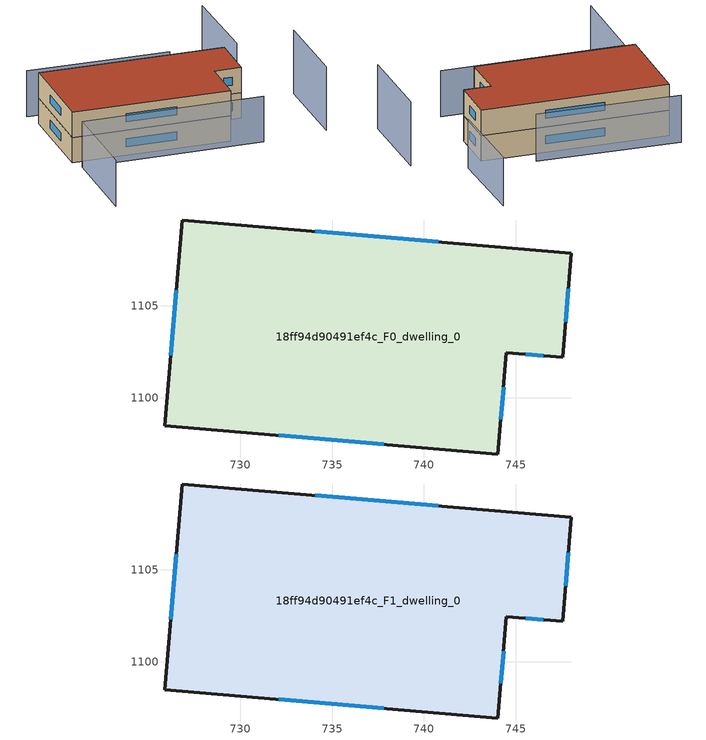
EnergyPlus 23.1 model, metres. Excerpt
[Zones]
18ff94d90491ef4c_F0_dwelling_0
 floor ground (EU_floor_Construction): 748.04,1107.88 747.56,1102.2 744.5,1102.46 744.03,1096.93 725.86,1098.47 726.81,1109.69 z0
 wall outside (EU_wall_Construction): 747.56,1102.2 748.04,1107.88 726.81,1109.69 725.86,1098.47 744.03,1096.93 744.5,1102.46 747.56,1102.2 z0:3
 window (EU_Window_Construction): 747.72,1104.15 747.88,1105.94 / 745.55,1102.37 746.51,1102.29 / 744.19,1098.82 744.34,1100.57 / 732.08,1097.95 737.81,1097.46 / 726.49,1105.85 726.19,1102.31 / 740.77,1108.5 734.08,1109.07 z1.03:1.97
18ff94d90491ef4c_F1_dwelling_0
 floor to 18ff94d90491ef4c_F0_dwelling_0 (EU_floor_Construction): 748.04,1107.88 747.56,1102.2 744.5,1102.46 744.03,1096.93 725.86,1098.47 726.81,1109.69 z3
 wall outside (EU_wall_Construction): 747.56,1102.2 748.04,1107.88 726.81,1109.69 725.86,1098.47 744.03,1096.93 744.5,1102.46 747.56,1102.2 z3:6
 window (EU_Window_Construction): 747.72,1104.15 747.88,1105.94 / 745.55,1102.37 746.51,1102.29 / 744.19,1098.82 744.34,1100.57 / 732.08,1097.95 737.81,1097.46 / 726.49,1105.85 726.19,1102.31 / 740.77,1108.5 734.08,1109.07 z4.03:4.97
 roof outside (EU_roof_Construction): 744.03,1096.93 744.5,1102.46 747.56,1102.2 748.04,1107.88 726.81,1109.69 725.86,1098.47 z6
shading: 754.72,1095.47 755.42,1105.92 z0:7.5; 725.54,1085.91 726.45,1096.98 / 726.45,1096.98 747.21,1095.27 z0:5.4; 742.61,1110.26 726.34,1111.85 z0:5.5; 750,1108.95 750.65,1119.71 z0:5.7
[Building]
EU S2 Campaign: North Axis=0; Terrain=City; Solar Distribution=FullExterior
[Site:Location]
Cape.Town.Intl.AP: Latitude=-33.965; Longitude=18.602; Time Zone=2; Elevation=46
[SizingPeriod:WeatherFileDays]
AnnualSizingPeriod: Begin Month=1; Begin Day of Month=1; End Month=12; End Day of Month=31; Day of Week for Start Day=Monday; Use Weather File Daylight Saving Period=No; Use Weather File Rain and Snow Indicators=No
[MATERIAL]
EU_InternalMass_Material: Roughness=MediumRough; Thickness=0.1; Conductivity=1; Density=1800; Specific Heat=900; Thermal Absorptance=0.9; Solar Absorptance=0.7; Visible Absorptance=0.7
[MATERIAL:NOMASS] Roughness=MediumRough; Thermal Absorptance=0.9; Solar Absorptance=0.7; Visible Absorptance=0.7
Name | Thermal Resistance
EU_wall_NoMass | 0.493876
EU_roof_NoMass | 0.449382
EU_floor_NoMass | 1.25
[WINDOWMATERIAL:SIMPLEGLAZINGSYSTEM]
EU_Window_SimpleGlazing: UFactor=4.4; Solar Heat Gain Coefficient=0.85; Visible Transmittance=0.85
[CONSTRUCTION]
EU_wall_Construction: EU_wall_NoMass
EU_roof_Construction: EU_roof_NoMass
EU_floor_Construction: EU_floor_NoMass
EU_Window_Construction: EU_Window_SimpleGlazing
EU_InternalMass_Construction: EU_InternalMass_Material
[ZONE] Type=1; Multiplier=1; Ceiling Height=autocalculate; Volume=668.095; Floor Area=autocalculate; Part of Total Floor Area=Yes
18ff94d90491ef4c_F0_dwelling_0; 18ff94d90491ef4c_F1_dwelling_0
[INTERNALMASS] Construction=EU_InternalMass_Construction; Surface Area=222.698
Name | Zone or ZoneList
18ff94d90491ef4c_F0_dwelling_0_EU_InternalMass | 18ff94d90491ef4c_F0_dwelling_0
18ff94d90491ef4c_F1_dwelling_0_EU_InternalMass | 18ff94d90491ef4c_F1_dwelling_0
[OTHEREQUIPMENT] Fuel Type=Electricity; Design Level Calculation Method=Watts/Area; Power per Zone Floor Area=1; Fraction Latent=0; Fraction Radiant=0; Fraction Lost=0; Carbon Dioxide Generation Rate=0; EndUse Subcategory=EU_Step8_InternalGains
Name | Zone or ZoneList or Space or SpaceList | Schedule
EU_Step8_InternalGain_18ff94d90491ef4c_F0_dwelling_0_f000 | 18ff94d90491ef4c_F0_dwelling_0 | EU_Step8_GainSchedule_18ff94d90491ef4c_F0_dwelling_0_f000
EU_Step8_InternalGain_18ff94d90491ef4c_F1_dwelling_0_f000 | 18ff94d90491ef4c_F1_dwelling_0 | EU_Step8_GainSchedule_18ff94d90491ef4c_F1_dwelling_0_f000
[ZONEVENTILATION:DESIGNFLOWRATE] Schedule=EU_AlwaysOn; Design Flow Rate Calculation Method=AirChanges/Hour; Air Changes per Hour=0.64; Ventilation Type=Natural; Fan Pressure Rise=0; Fan Total Efficiency=1; Constant Term Coefficient=1; Temperature Term Coefficient=0; Velocity Term Coefficient=0; Velocity Squared Term Coefficient=0; Minimum Indoor Temperature=-100; Maximum Indoor Temperature=100; Delta Temperature=-100; Minimum Outdoor Temperature=-100; Maximum Outdoor Temperature=100; Maximum Wind Speed=40
Name | Zone or ZoneList or Space or SpaceList
EU_ConstantAir_18ff94d90491ef4c_F0_dwelling_0 | 18ff94d90491ef4c_F0_dwelling_0
EU_ConstantAir_18ff94d90491ef4c_F1_dwelling_0 | 18ff94d90491ef4c_F1_dwelling_0
[HVACTEMPLATE:THERMOSTAT] Constant Heating Setpoint=20; Constant Cooling Setpoint=50
EU_HeatOnly_18ff94d90491ef4c_F0_dwelling_0; EU_HeatOnly_18ff94d90491ef4c_F1_dwelling_0
[HVACTEMPLATE:ZONE:IDEALLOADSAIRSYSTEM] System Availability Schedule=EU_AlwaysOn; Maximum Heating Supply Air Temperature=50; Minimum Cooling Supply Air Temperature=13; Maximum Heating Supply Air Humidity Ratio=0.0156; Minimum Cooling Supply Air Humidity Ratio=0.0077; Heating Limit=NoLimit; Cooling Limit=NoLimit; Heating Availability Schedule=EU_AlwaysOn; Cooling Availability Schedule=EU_CoolingOff; Dehumidification Control Type=ConstantSensibleHeatRatio; Cooling Sensible Heat Ratio=0.7; Dehumidification Setpoint=60; Humidification Control Type=None; Humidification Setpoint=30; Outdoor Air Method=None; Outdoor Air Flow Rate per Person=0.00944; Outdoor Air Flow Rate per Zone Floor Area=0; Outdoor Air Flow Rate per Zone=0; Demand Controlled Ventilation Type=None; Outdoor Air Economizer Type=NoEconomizer; Heat Recovery Type=None; Sensible Heat Recovery Effectiveness=0.7; Latent Heat Recovery Effectiveness=0.65
Name | Template Thermostat
18ff94d90491ef4c_F0_dwelling_0 | EU_HeatOnly_18ff94d90491ef4c_F0_dwelling_0
18ff94d90491ef4c_F1_dwelling_0 | EU_HeatOnly_18ff94d90491ef4c_F1_dwelling_0
[SIZING:ZONE] Zone Cooling Design Supply Air Temperature Input Method=SupplyAirTemperature; Zone Cooling Design Supply Air Temperature=13; Zone Heating Design Supply Air Temperature Input Method=SupplyAirTemperature; Zone Heating Design Supply Air Temperature=50; Zone Cooling Design Supply Air Humidity Ratio=0.008; Zone Heating Design Supply Air Humidity Ratio=0.008; Cooling Design Air Flow Method=DesignDay; Cooling Design Air Flow Rate=0; Cooling Minimum Air Flow per Zone Floor Area=0.000762; Cooling Minimum Air Flow=0; Cooling Minimum Air Flow Fraction=0.2; Heating Design Air Flow Method=DesignDay; Heating Design Air Flow Rate=0; Heating Maximum Air Flow per Zone Floor Area=0.002032; Heating Maximum Air Flow=0.141576; Heating Maximum Air Flow Fraction=0.3; Account for Dedicated Outdoor Air System=No; Dedicated Outdoor Air System Control Strategy=NeutralSupplyAir; Dedicated Outdoor Air Low Setpoint Temperature for Design=autosize; Dedicated Outdoor Air High Setpoint Temperature for Design=autosize; Zone Load Sizing Method=Sensible Load Only No Latent Load; Zone Latent Cooling Design Supply Air Humidity Ratio Input Method=HumidityRatioDifference; Zone Cooling Design Supply Air Humidity Ratio Difference=0.005; Zone Latent Heating Design Supply Air Humidity Ratio Input Method=HumidityRatioDifference; Zone Humidification Design Supply Air Humidity Ratio Difference=0.005
18ff94d90491ef4c_F0_dwelling_0; 18ff94d90491ef4c_F1_dwelling_0
[SCHEDULE:CONSTANT]
Name | Hourly Value
EU_AlwaysOn | 1
EU_CoolingOff | 0
[SCHEDULE:FILE] Column Number=1; Rows to Skip at Top=0; Number of Hours of Data=8760; Column Separator=Comma; Interpolate to Timestep=No; Minutes per Item=60; Adjust Schedule for Daylight Savings=Yes
Name | File
EU_Step8_GainSchedule_18ff94d90491ef4c_F0_dwelling_0_f000 | ../../schedules/18ff94d90491ef4c/18ff94d90491ef4c_F0_dwelling_0_f000_gain.csv
EU_Step8_GainSchedule_18ff94d90491ef4c_F1_dwelling_0_f000 | ../../schedules/18ff94d90491ef4c/18ff94d90491ef4c_F1_dwelling_0_f000_gain.csv
